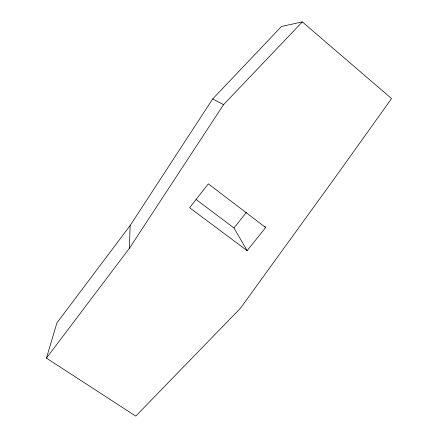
<?xml version="1.0" encoding="UTF-8"?>
<svg xmlns="http://www.w3.org/2000/svg" width="438" height="438" viewBox="0 0 438 438"><rect width="100%" height="100%" fill="white"/><g stroke="black" fill="none" stroke-linecap="round" stroke-linejoin="round"><path stroke-width="0.66" d="M46.439 358.131L129.38 248.33L130.13 225.543L212.687 98.95L281.514 26.444L302.335 21.9L391.561 98.566L331.484 182.558L240.413 308.27L135.758 416.1L46.439 358.131L56.907 322.926L130.13 225.543M129.38 248.33L223.528 104.671L302.335 21.9M264.837 226.441L265.669 227.519L247.125 250.651L233.985 227.979L246.517 212.216M212.687 98.95L223.528 104.671M247.125 250.651L189.627 207.743L208.324 183.856L265.669 227.519M196.257 199.624L233.985 227.979"/></g></svg>
